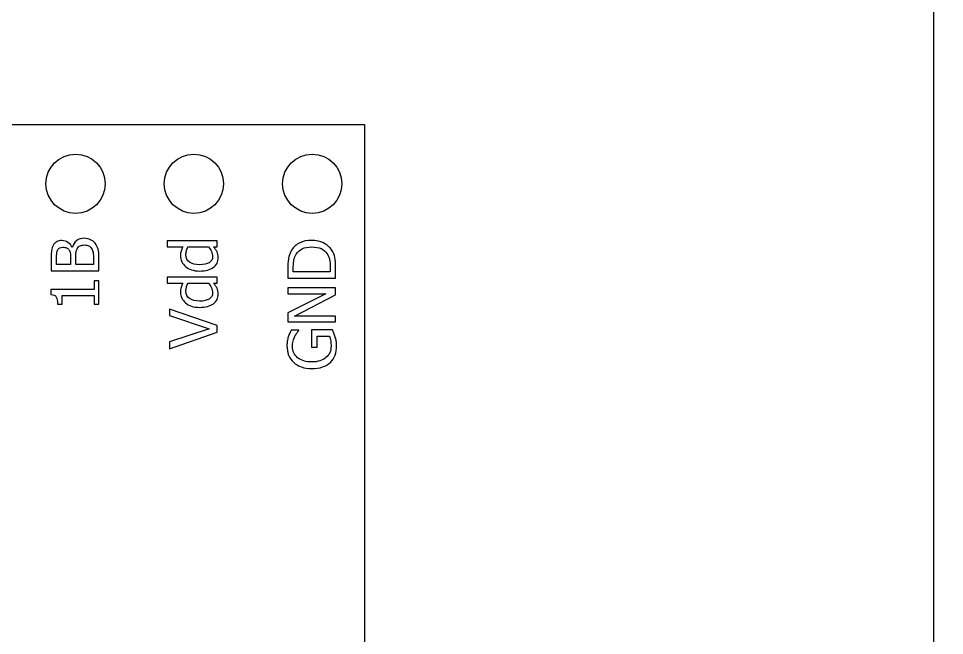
# Model space of a CAD drawing. Extents: x -1020 to 856, y -646 to 1108.
# Drawn here: x 551.35 to 571.23, y 691.93 to 705.16 of the extents above; entities that cross this region are included whole.
import ezdxf

# ---------------------------------------------------------------- set-up
doc = ezdxf.new("R2010")
doc.units = 0
doc.header["$MEASUREMENT"] = 0
doc.layers.add('LAYER_1', color=7, linetype='CONTINUOUS')

msp = doc.modelspace()

# ---------------------------------------------------------------- linework, layer by layer
at = {"layer": 'LAYER_1', "color": 250}
for points, knots in [([(581.5, 670), (581.5, 670), (581.5, 793), (581.5, 793), (581.5, 793), (581.5, 795.761), (579.261, 798), (576.5, 798), (576.5, 798), (576.5, 798), (333.5, 798), (333.5, 798), (333.5, 798), (330.739, 798), (328.5, 795.761), (328.5, 793), (328.5, 793), (328.5, 793), (328.5, 670), (328.5, 670), (328.5, 670), (328.5, 667.239), (330.739, 665), (333.5, 665), (333.5, 665), (333.5, 665), (576.5, 665), (576.5, 665), (576.5, 665), (579.261, 665), (581.5, 667.239), (581.5, 670)], [0, 0, 0, 0, 0.125, 0.125, 0.125, 0.125, 0.25, 0.25, 0.25, 0.25, 0.375, 0.375, 0.375, 0.375, 0.5, 0.5, 0.5, 0.5, 0.625, 0.625, 0.625, 0.625, 0.75, 0.75, 0.75, 0.75, 0.875, 0.875, 0.875, 0.875, 1, 1, 1, 1]), ([(566, 679), (566, 679), (456, 679), (456, 679), (456, 679), (453.2391, 679), (451, 681.2391), (451, 684), (451, 684), (451, 684), (451, 739), (451, 739), (451, 739), (451, 741.7609), (453.2391, 744), (456, 744), (456, 744), (456, 744), (566, 744), (566, 744), (566, 744), (568.7609, 744), (571, 741.7609), (571, 739), (571, 739), (571, 739), (571, 684), (571, 684), (571, 684), (571, 681.2391), (568.7609, 679), (566, 679)], [0, 0, 0, 0, 0.125, 0.125, 0.125, 0.125, 0.25, 0.25, 0.25, 0.25, 0.375, 0.375, 0.375, 0.375, 0.5, 0.5, 0.5, 0.5, 0.625, 0.625, 0.625, 0.625, 0.75, 0.75, 0.75, 0.75, 0.875, 0.875, 0.875, 0.875, 1, 1, 1, 1]), ([(523.2198, 702.89), (523.2198, 702.89), (523.2198, 685.11), (523.2198, 685.11), (523.2198, 685.11), (523.2198, 685.11), (558.7798, 685.11), (558.7798, 685.11), (558.7798, 685.11), (558.7798, 685.11), (558.7798, 702.89), (558.7798, 702.89), (558.7798, 702.89), (558.7798, 702.89), (523.2198, 702.89), (523.2198, 702.89)], [0, 0, 0, 0, 0.25, 0.25, 0.25, 0.25, 0.5, 0.5, 0.5, 0.5, 0.75, 0.75, 0.75, 0.75, 1, 1, 1, 1]), ([(551.94, 701.62), (551.94, 701.2694), (552.2244, 700.985), (552.575, 700.985), (552.575, 700.985), (552.9256, 700.985), (553.21, 701.2694), (553.21, 701.62), (553.21, 701.62), (553.21, 701.9706), (552.9256, 702.255), (552.575, 702.255), (552.575, 702.255), (552.2244, 702.255), (551.94, 701.9706), (551.94, 701.62)], [0, 0, 0, 0, 0.25, 0.25, 0.25, 0.25, 0.5, 0.5, 0.5, 0.5, 0.75, 0.75, 0.75, 0.75, 1, 1, 1, 1]), ([(554.48, 701.62), (554.48, 701.2694), (554.7644, 700.985), (555.115, 700.985), (555.115, 700.985), (555.4656, 700.985), (555.75, 701.2694), (555.75, 701.62), (555.75, 701.62), (555.75, 701.9706), (555.4656, 702.255), (555.115, 702.255), (555.115, 702.255), (554.7644, 702.255), (554.48, 701.9706), (554.48, 701.62)], [0, 0, 0, 0, 0.25, 0.25, 0.25, 0.25, 0.5, 0.5, 0.5, 0.5, 0.75, 0.75, 0.75, 0.75, 1, 1, 1, 1]), ([(557.02, 701.62), (557.02, 701.2694), (557.3044, 700.985), (557.655, 700.985), (557.655, 700.985), (558.0056, 700.985), (558.29, 701.2694), (558.29, 701.62), (558.29, 701.62), (558.29, 701.9706), (558.0056, 702.255), (557.655, 702.255), (557.655, 702.255), (557.3044, 702.255), (557.02, 701.9706), (557.02, 701.62)], [0, 0, 0, 0, 0.25, 0.25, 0.25, 0.25, 0.5, 0.5, 0.5, 0.5, 0.75, 0.75, 0.75, 0.75, 1, 1, 1, 1]), ([(552.7624, 700.4495), (552.8134, 700.4495), (552.8583, 700.4398), (552.8974, 700.4205), (552.8974, 700.4205), (552.9364, 700.4012), (552.9686, 700.3754), (552.9938, 700.3427), (552.9938, 700.3427), (553.0241, 700.3041), (553.0458, 700.2627), (553.0583, 700.2187), (553.0583, 700.2187), (553.071, 700.1745), (553.0773, 700.1176), (553.0773, 700.0478), (553.0773, 700.0478), (553.0773, 700.0478), (553.0773, 699.7536), (553.0773, 699.7536), (553.0773, 699.7536), (553.0773, 699.7536), (552.0514, 699.7536), (552.0514, 699.7536), (552.0514, 699.7536), (552.0514, 699.7536), (552.0514, 700.0257), (552.0514, 700.0257), (552.0514, 700.0257), (552.0514, 700.0988), (552.0538, 700.1536), (552.0587, 700.1901), (552.0587, 700.1901), (552.0634, 700.2265), (552.0749, 700.2615), (552.0928, 700.2952), (552.0928, 700.2952), (552.1126, 700.3319), (552.1384, 700.3587), (552.1702, 700.3758), (552.1702, 700.3758), (552.2022, 700.3928), (552.2398, 700.4012), (552.2829, 700.4012), (552.2829, 700.4012), (552.3311, 700.4012), (552.3743, 700.3885), (552.4124, 700.3629), (552.4124, 700.3629), (552.4505, 700.3375), (552.4804, 700.3022), (552.5018, 700.2573), (552.5018, 700.2573), (552.5018, 700.2573), (552.5075, 700.2573), (552.5075, 700.2573), (552.5075, 700.2573), (552.5239, 700.3182), (552.5543, 700.3657), (552.598, 700.3991), (552.598, 700.3991), (552.642, 700.4328), (552.6968, 700.4495), (552.7624, 700.4495)], [0, 0, 0, 0, 0.0625, 0.0625, 0.0625, 0.0625, 0.125, 0.125, 0.125, 0.125, 0.1875, 0.1875, 0.1875, 0.1875, 0.25, 0.25, 0.25, 0.25, 0.3125, 0.3125, 0.3125, 0.3125, 0.375, 0.375, 0.375, 0.375, 0.4375, 0.4375, 0.4375, 0.4375, 0.5, 0.5, 0.5, 0.5, 0.5625, 0.5625, 0.5625, 0.5625, 0.625, 0.625, 0.625, 0.625, 0.6875, 0.6875, 0.6875, 0.6875, 0.75, 0.75, 0.75, 0.75, 0.8125, 0.8125, 0.8125, 0.8125, 0.875, 0.875, 0.875, 0.875, 0.9375, 0.9375, 0.9375, 0.9375, 1, 1, 1, 1]), ([(555.6173, 700.3941), (555.6173, 700.3941), (555.6173, 700.2645), (555.6173, 700.2645), (555.6173, 700.2645), (555.6173, 700.2645), (555.5387, 700.2645), (555.5387, 700.2645), (555.5387, 700.2645), (555.5557, 700.2443), (555.5698, 700.2268), (555.5808, 700.212), (555.5808, 700.212), (555.5919, 700.1975), (555.602, 700.1803), (555.6112, 700.1605), (555.6112, 700.1605), (555.6199, 700.1422), (555.6267, 700.1231), (555.6314, 700.1034), (555.6314, 700.1034), (555.6363, 700.0836), (555.6387, 700.0606), (555.6387, 700.0345), (555.6387, 700.0345), (555.6387, 699.9926), (555.63, 699.9538), (555.6126, 699.9183), (555.6126, 699.9183), (555.595, 699.8828), (555.5696, 699.8524), (555.5359, 699.8277), (555.5359, 699.8277), (555.5021, 699.8023), (555.4602, 699.7828), (555.4103, 699.7692), (555.4103, 699.7692), (555.3605, 699.7553), (555.3031, 699.7485), (555.2384, 699.7485), (555.2384, 699.7485), (555.1709, 699.7485), (555.1124, 699.7572), (555.063, 699.7746), (555.063, 699.7746), (555.0136, 699.7922), (554.9705, 699.8162), (554.9339, 699.847), (554.9339, 699.847), (554.9002, 699.875), (554.8741, 699.9089), (554.8551, 699.9486), (554.8551, 699.9486), (554.836, 699.9884), (554.8264, 700.03), (554.8264, 700.0737), (554.8264, 700.0737), (554.8264, 700.1123), (554.8306, 700.1457), (554.8391, 700.1742), (554.8391, 700.1742), (554.8475, 700.2026), (554.8607, 700.2327), (554.8788, 700.2645), (554.8788, 700.2645), (554.8788, 700.2645), (554.5451, 700.2645), (554.5451, 700.2645), (554.5451, 700.2645), (554.5451, 700.2645), (554.5451, 700.3941), (554.5451, 700.3941), (554.5451, 700.3941), (554.5451, 700.3941), (555.6173, 700.3941), (555.6173, 700.3941)], [0, 0, 0, 0, 0.0526316, 0.0526316, 0.0526316, 0.0526316, 0.1052632, 0.1052632, 0.1052632, 0.1052632, 0.1578947, 0.1578947, 0.1578947, 0.1578947, 0.2105263, 0.2105263, 0.2105263, 0.2105263, 0.2631579, 0.2631579, 0.2631579, 0.2631579, 0.3157895, 0.3157895, 0.3157895, 0.3157895, 0.3684211, 0.3684211, 0.3684211, 0.3684211, 0.4210526, 0.4210526, 0.4210526, 0.4210526, 0.4736842, 0.4736842, 0.4736842, 0.4736842, 0.5263158, 0.5263158, 0.5263158, 0.5263158, 0.5789474, 0.5789474, 0.5789474, 0.5789474, 0.6315789, 0.6315789, 0.6315789, 0.6315789, 0.6842105, 0.6842105, 0.6842105, 0.6842105, 0.7368421, 0.7368421, 0.7368421, 0.7368421, 0.7894737, 0.7894737, 0.7894737, 0.7894737, 0.8421053, 0.8421053, 0.8421053, 0.8421053, 0.8947368, 0.8947368, 0.8947368, 0.8947368, 0.9473684, 0.9473684, 0.9473684, 0.9473684, 1, 1, 1, 1]), ([(557.6453, 700.4063), (557.7391, 700.4063), (557.8236, 700.3873), (557.8988, 700.3494), (557.8988, 700.3494), (557.9743, 700.3116), (558.0331, 700.2608), (558.0752, 700.197), (558.0752, 700.197), (558.1079, 700.1451), (558.1298, 700.0924), (558.1408, 700.0388), (558.1408, 700.0388), (558.1519, 699.9854), (558.1573, 699.9169), (558.1573, 699.8339), (558.1573, 699.8339), (558.1573, 699.8339), (558.1573, 699.5976), (558.1573, 699.5976), (558.1573, 699.5976), (558.1573, 699.5976), (557.1314, 699.5976), (557.1314, 699.5976), (557.1314, 699.5976), (557.1314, 699.5976), (557.1314, 699.8311), (557.1314, 699.8311), (557.1314, 699.8311), (557.1314, 699.9275), (557.1387, 700.0032), (557.1531, 700.058), (557.1531, 700.058), (557.1676, 700.1131), (557.1874, 700.1596), (557.2128, 700.1982), (557.2128, 700.1982), (557.2563, 700.2645), (557.3144, 700.3156), (557.3866, 700.352), (557.3866, 700.352), (557.459, 700.3882), (557.5454, 700.4063), (557.6453, 700.4063)], [0, 0, 0, 0, 0.0909091, 0.0909091, 0.0909091, 0.0909091, 0.1818182, 0.1818182, 0.1818182, 0.1818182, 0.2727273, 0.2727273, 0.2727273, 0.2727273, 0.3636364, 0.3636364, 0.3636364, 0.3636364, 0.4545455, 0.4545455, 0.4545455, 0.4545455, 0.5454545, 0.5454545, 0.5454545, 0.5454545, 0.6363636, 0.6363636, 0.6363636, 0.6363636, 0.7272727, 0.7272727, 0.7272727, 0.7272727, 0.8181818, 0.8181818, 0.8181818, 0.8181818, 0.9090909, 0.9090909, 0.9090909, 0.9090909, 1, 1, 1, 1]), ([(552.3021, 700.2592), (552.2774, 700.2592), (552.2558, 700.255), (552.2377, 700.2467), (552.2377, 700.2467), (552.2196, 700.2385), (552.2052, 700.2251), (552.1947, 700.2067), (552.1947, 700.2067), (552.1824, 700.1849), (552.1747, 700.1602), (552.1721, 700.1331), (552.1721, 700.1331), (552.1693, 700.1061), (552.1678, 700.0687), (552.1678, 700.021), (552.1678, 700.021), (552.1678, 700.021), (552.1678, 699.89), (552.1678, 699.89), (552.1678, 699.89), (552.1678, 699.89), (552.4682, 699.89), (552.4682, 699.89), (552.4682, 699.89), (552.4682, 699.89), (552.4682, 700.0449), (552.4682, 700.0449), (552.4682, 700.0449), (552.4682, 700.0877), (552.4661, 700.119), (552.4616, 700.1393), (552.4616, 700.1393), (552.4574, 700.1595), (552.4482, 700.1804), (552.4343, 700.202), (552.4343, 700.202), (552.4211, 700.2227), (552.4037, 700.2373), (552.3821, 700.246), (552.3821, 700.246), (552.3605, 700.2547), (552.3339, 700.2592), (552.3021, 700.2592)], [0, 0, 0, 0, 0.0909091, 0.0909091, 0.0909091, 0.0909091, 0.1818182, 0.1818182, 0.1818182, 0.1818182, 0.2727273, 0.2727273, 0.2727273, 0.2727273, 0.3636364, 0.3636364, 0.3636364, 0.3636364, 0.4545455, 0.4545455, 0.4545455, 0.4545455, 0.5454545, 0.5454545, 0.5454545, 0.5454545, 0.6363636, 0.6363636, 0.6363636, 0.6363636, 0.7272727, 0.7272727, 0.7272727, 0.7272727, 0.8181818, 0.8181818, 0.8181818, 0.8181818, 0.9090909, 0.9090909, 0.9090909, 0.9090909, 1, 1, 1, 1]), ([(552.7678, 700.3074), (552.7292, 700.3074), (552.6975, 700.302), (552.6723, 700.2909), (552.6723, 700.2909), (552.6474, 700.2799), (552.6262, 700.2575), (552.6086, 700.2242), (552.6086, 700.2242), (552.5971, 700.2025), (552.5898, 700.179), (552.5867, 700.1534), (552.5867, 700.1534), (552.5834, 700.128), (552.5818, 700.0917), (552.5818, 700.0449), (552.5818, 700.0449), (552.5818, 700.0449), (552.5818, 699.89), (552.5818, 699.89), (552.5818, 699.89), (552.5818, 699.89), (552.9609, 699.89), (552.9609, 699.89), (552.9609, 699.89), (552.9609, 699.89), (552.9609, 700.001), (552.9609, 700.001), (552.9609, 700.001), (552.9609, 700.0605), (552.9581, 700.1077), (552.9527, 700.1421), (552.9527, 700.1421), (552.947, 700.1764), (552.9355, 700.2067), (552.9174, 700.2331), (552.9174, 700.2331), (552.8995, 700.2587), (552.8793, 700.2775), (552.8565, 700.2895), (552.8565, 700.2895), (552.8337, 700.3015), (552.8043, 700.3074), (552.7678, 700.3074)], [0, 0, 0, 0, 0.0909091, 0.0909091, 0.0909091, 0.0909091, 0.1818182, 0.1818182, 0.1818182, 0.1818182, 0.2727273, 0.2727273, 0.2727273, 0.2727273, 0.3636364, 0.3636364, 0.3636364, 0.3636364, 0.4545455, 0.4545455, 0.4545455, 0.4545455, 0.5454545, 0.5454545, 0.5454545, 0.5454545, 0.6363636, 0.6363636, 0.6363636, 0.6363636, 0.7272727, 0.7272727, 0.7272727, 0.7272727, 0.8181818, 0.8181818, 0.8181818, 0.8181818, 0.9090909, 0.9090909, 0.9090909, 0.9090909, 1, 1, 1, 1]), ([(555.4299, 700.2645), (555.4299, 700.2645), (554.9863, 700.2645), (554.9863, 700.2645), (554.9863, 700.2645), (554.9705, 700.2323), (554.9597, 700.2036), (554.9538, 700.1779), (554.9538, 700.1779), (554.948, 700.1525), (554.9449, 700.1248), (554.9449, 700.0949), (554.9449, 700.0949), (554.9449, 700.0284), (554.9698, 699.9761), (555.0197, 699.9385), (555.0197, 699.9385), (555.0696, 699.9009), (555.1415, 699.8821), (555.2356, 699.8821), (555.2356, 699.8821), (555.3261, 699.8821), (555.3955, 699.8967), (555.4435, 699.9256), (555.4435, 699.9256), (555.4915, 699.9545), (555.5155, 700.0008), (555.5155, 700.0646), (555.5155, 700.0646), (555.5155, 700.0987), (555.5077, 700.1328), (555.4924, 700.1673), (555.4924, 700.1673), (555.4769, 700.2017), (555.4562, 700.2341), (555.4299, 700.2645)], [0, 0, 0, 0, 0.1111111, 0.1111111, 0.1111111, 0.1111111, 0.2222222, 0.2222222, 0.2222222, 0.2222222, 0.3333333, 0.3333333, 0.3333333, 0.3333333, 0.4444444, 0.4444444, 0.4444444, 0.4444444, 0.5555556, 0.5555556, 0.5555556, 0.5555556, 0.6666667, 0.6666667, 0.6666667, 0.6666667, 0.7777778, 0.7777778, 0.7777778, 0.7777778, 0.8888889, 0.8888889, 0.8888889, 0.8888889, 1, 1, 1, 1]), ([(557.6434, 700.2643), (557.5644, 700.2643), (557.4969, 700.2511), (557.4412, 700.225), (557.4412, 700.225), (557.3854, 700.1989), (557.3417, 700.1601), (557.3106, 700.1086), (557.3106, 700.1086), (557.2885, 700.0724), (557.2728, 700.0336), (557.2631, 699.9922), (557.2631, 699.9922), (557.2535, 699.9508), (557.2486, 699.8995), (557.2486, 699.8379), (557.2486, 699.8379), (557.2486, 699.8379), (557.2486, 699.734), (557.2486, 699.734), (557.2486, 699.734), (557.2486, 699.734), (558.0402, 699.734), (558.0402, 699.734), (558.0402, 699.734), (558.0402, 699.734), (558.0402, 699.8379), (558.0402, 699.8379), (558.0402, 699.8379), (558.0402, 699.8986), (558.0352, 699.9515), (558.0256, 699.9971), (558.0256, 699.9971), (558.016, 700.0425), (557.9981, 700.0841), (557.972, 700.1218), (557.972, 700.1218), (557.9398, 700.169), (557.897, 700.2046), (557.8436, 700.2285), (557.8436, 700.2285), (557.7899, 700.2523), (557.7232, 700.2643), (557.6434, 700.2643)], [0, 0, 0, 0, 0.0909091, 0.0909091, 0.0909091, 0.0909091, 0.1818182, 0.1818182, 0.1818182, 0.1818182, 0.2727273, 0.2727273, 0.2727273, 0.2727273, 0.3636364, 0.3636364, 0.3636364, 0.3636364, 0.4545455, 0.4545455, 0.4545455, 0.4545455, 0.5454545, 0.5454545, 0.5454545, 0.5454545, 0.6363636, 0.6363636, 0.6363636, 0.6363636, 0.7272727, 0.7272727, 0.7272727, 0.7272727, 0.8181818, 0.8181818, 0.8181818, 0.8181818, 0.9090909, 0.9090909, 0.9090909, 0.9090909, 1, 1, 1, 1]), ([(555.6173, 699.6142), (555.6173, 699.6142), (555.6173, 699.4846), (555.6173, 699.4846), (555.6173, 699.4846), (555.6173, 699.4846), (555.5387, 699.4846), (555.5387, 699.4846), (555.5387, 699.4846), (555.5557, 699.4644), (555.5698, 699.4469), (555.5808, 699.4321), (555.5808, 699.4321), (555.5919, 699.4176), (555.602, 699.4004), (555.6112, 699.3806), (555.6112, 699.3806), (555.6199, 699.3623), (555.6267, 699.3432), (555.6314, 699.3235), (555.6314, 699.3235), (555.6363, 699.3037), (555.6387, 699.2807), (555.6387, 699.2546), (555.6387, 699.2546), (555.6387, 699.2127), (555.63, 699.1739), (555.6126, 699.1384), (555.6126, 699.1384), (555.595, 699.1029), (555.5696, 699.0725), (555.5359, 699.0478), (555.5359, 699.0478), (555.5021, 699.0224), (555.4602, 699.0029), (555.4103, 698.9893), (555.4103, 698.9893), (555.3605, 698.9754), (555.3031, 698.9686), (555.2384, 698.9686), (555.2384, 698.9686), (555.1709, 698.9686), (555.1124, 698.9773), (555.063, 698.9947), (555.063, 698.9947), (555.0136, 699.0123), (554.9705, 699.0363), (554.9339, 699.0671), (554.9339, 699.0671), (554.9002, 699.0951), (554.8741, 699.129), (554.8551, 699.1687), (554.8551, 699.1687), (554.836, 699.2085), (554.8264, 699.2501), (554.8264, 699.2938), (554.8264, 699.2938), (554.8264, 699.3324), (554.8306, 699.3658), (554.8391, 699.3943), (554.8391, 699.3943), (554.8475, 699.4227), (554.8607, 699.4528), (554.8788, 699.4846), (554.8788, 699.4846), (554.8788, 699.4846), (554.5451, 699.4846), (554.5451, 699.4846), (554.5451, 699.4846), (554.5451, 699.4846), (554.5451, 699.6142), (554.5451, 699.6142), (554.5451, 699.6142), (554.5451, 699.6142), (555.6173, 699.6142), (555.6173, 699.6142)], [0, 0, 0, 0, 0.0526316, 0.0526316, 0.0526316, 0.0526316, 0.1052632, 0.1052632, 0.1052632, 0.1052632, 0.1578947, 0.1578947, 0.1578947, 0.1578947, 0.2105263, 0.2105263, 0.2105263, 0.2105263, 0.2631579, 0.2631579, 0.2631579, 0.2631579, 0.3157895, 0.3157895, 0.3157895, 0.3157895, 0.3684211, 0.3684211, 0.3684211, 0.3684211, 0.4210526, 0.4210526, 0.4210526, 0.4210526, 0.4736842, 0.4736842, 0.4736842, 0.4736842, 0.5263158, 0.5263158, 0.5263158, 0.5263158, 0.5789474, 0.5789474, 0.5789474, 0.5789474, 0.6315789, 0.6315789, 0.6315789, 0.6315789, 0.6842105, 0.6842105, 0.6842105, 0.6842105, 0.7368421, 0.7368421, 0.7368421, 0.7368421, 0.7894737, 0.7894737, 0.7894737, 0.7894737, 0.8421053, 0.8421053, 0.8421053, 0.8421053, 0.8947368, 0.8947368, 0.8947368, 0.8947368, 0.9473684, 0.9473684, 0.9473684, 0.9473684, 1, 1, 1, 1]), ([(553.0773, 699.5353), (553.0773, 699.5353), (553.0773, 699.0351), (553.0773, 699.0351), (553.0773, 699.0351), (553.0773, 699.0351), (552.9726, 699.0351), (552.9726, 699.0351), (552.9726, 699.0351), (552.9726, 699.0351), (552.9726, 699.2211), (552.9726, 699.2211), (552.9726, 699.2211), (552.9726, 699.2211), (552.2847, 699.2211), (552.2847, 699.2211), (552.2847, 699.2211), (552.2847, 699.2211), (552.2847, 699.0351), (552.2847, 699.0351), (552.2847, 699.0351), (552.2847, 699.0351), (552.1911, 699.0351), (552.1911, 699.0351), (552.1911, 699.0351), (552.1911, 699.1054), (552.1813, 699.1572), (552.1613, 699.1905), (552.1613, 699.1905), (552.1413, 699.2237), (552.1034, 699.2425), (552.0479, 699.2468), (552.0479, 699.2468), (552.0479, 699.2468), (552.0479, 699.3535), (552.0479, 699.3535), (552.0479, 699.3535), (552.0479, 699.3535), (552.9726, 699.3535), (552.9726, 699.3535), (552.9726, 699.3535), (552.9726, 699.3535), (552.9726, 699.5353), (552.9726, 699.5353), (552.9726, 699.5353), (552.9726, 699.5353), (553.0773, 699.5353), (553.0773, 699.5353)], [0, 0, 0, 0, 0.0833333, 0.0833333, 0.0833333, 0.0833333, 0.1666667, 0.1666667, 0.1666667, 0.1666667, 0.25, 0.25, 0.25, 0.25, 0.3333333, 0.3333333, 0.3333333, 0.3333333, 0.4166667, 0.4166667, 0.4166667, 0.4166667, 0.5, 0.5, 0.5, 0.5, 0.5833333, 0.5833333, 0.5833333, 0.5833333, 0.6666667, 0.6666667, 0.6666667, 0.6666667, 0.75, 0.75, 0.75, 0.75, 0.8333333, 0.8333333, 0.8333333, 0.8333333, 0.9166667, 0.9166667, 0.9166667, 0.9166667, 1, 1, 1, 1]), ([(555.4299, 699.4846), (555.4299, 699.4846), (554.9863, 699.4846), (554.9863, 699.4846), (554.9863, 699.4846), (554.9705, 699.4524), (554.9597, 699.4237), (554.9538, 699.398), (554.9538, 699.398), (554.948, 699.3726), (554.9449, 699.3449), (554.9449, 699.315), (554.9449, 699.315), (554.9449, 699.2485), (554.9698, 699.1962), (555.0197, 699.1586), (555.0197, 699.1586), (555.0696, 699.121), (555.1415, 699.1022), (555.2356, 699.1022), (555.2356, 699.1022), (555.3261, 699.1022), (555.3955, 699.1168), (555.4435, 699.1457), (555.4435, 699.1457), (555.4915, 699.1746), (555.5155, 699.2209), (555.5155, 699.2847), (555.5155, 699.2847), (555.5155, 699.3188), (555.5077, 699.3529), (555.4924, 699.3874), (555.4924, 699.3874), (555.4769, 699.4218), (555.4562, 699.4542), (555.4299, 699.4846)], [0, 0, 0, 0, 0.1111111, 0.1111111, 0.1111111, 0.1111111, 0.2222222, 0.2222222, 0.2222222, 0.2222222, 0.3333333, 0.3333333, 0.3333333, 0.3333333, 0.4444444, 0.4444444, 0.4444444, 0.4444444, 0.5555556, 0.5555556, 0.5555556, 0.5555556, 0.6666667, 0.6666667, 0.6666667, 0.6666667, 0.7777778, 0.7777778, 0.7777778, 0.7777778, 0.8888889, 0.8888889, 0.8888889, 0.8888889, 1, 1, 1, 1]), ([(558.1573, 699.3897), (558.1573, 699.3897), (558.1573, 699.2368), (558.1573, 699.2368), (558.1573, 699.2368), (558.1573, 699.2368), (557.2728, 698.7831), (557.2728, 698.7831), (557.2728, 698.7831), (557.2728, 698.7831), (558.1573, 698.7831), (558.1573, 698.7831), (558.1573, 698.7831), (558.1573, 698.7831), (558.1573, 698.6557), (558.1573, 698.6557), (558.1573, 698.6557), (558.1573, 698.6557), (557.1314, 698.6557), (557.1314, 698.6557), (557.1314, 698.6557), (557.1314, 698.6557), (557.1314, 698.8492), (557.1314, 698.8492), (557.1314, 698.8492), (557.1314, 698.8492), (557.9438, 699.2622), (557.9438, 699.2622), (557.9438, 699.2622), (557.9438, 699.2622), (557.1314, 699.2622), (557.1314, 699.2622), (557.1314, 699.2622), (557.1314, 699.2622), (557.1314, 699.3897), (557.1314, 699.3897), (557.1314, 699.3897), (557.1314, 699.3897), (558.1573, 699.3897), (558.1573, 699.3897)], [0, 0, 0, 0, 0.1, 0.1, 0.1, 0.1, 0.2, 0.2, 0.2, 0.2, 0.3, 0.3, 0.3, 0.3, 0.4, 0.4, 0.4, 0.4, 0.5, 0.5, 0.5, 0.5, 0.6, 0.6, 0.6, 0.6, 0.7, 0.7, 0.7, 0.7, 0.8, 0.8, 0.8, 0.8, 0.9, 0.9, 0.9, 0.9, 1, 1, 1, 1]), ([(554.5914, 698.9333), (554.5914, 698.9333), (555.6173, 698.5805), (555.6173, 698.5805), (555.6173, 698.5805), (555.6173, 698.5805), (555.6173, 698.4333), (555.6173, 698.4333), (555.6173, 698.4333), (555.6173, 698.4333), (554.5914, 698.0805), (554.5914, 698.0805), (554.5914, 698.0805), (554.5914, 698.0805), (554.5914, 698.2265), (554.5914, 698.2265), (554.5914, 698.2265), (554.5914, 698.2265), (555.4421, 698.5102), (555.4421, 698.5102), (555.4421, 698.5102), (555.4421, 698.5102), (554.5914, 698.794), (554.5914, 698.794), (554.5914, 698.794), (554.5914, 698.794), (554.5914, 698.9333), (554.5914, 698.9333)], [0, 0, 0, 0, 0.1428571, 0.1428571, 0.1428571, 0.1428571, 0.2857143, 0.2857143, 0.2857143, 0.2857143, 0.4285714, 0.4285714, 0.4285714, 0.4285714, 0.5714286, 0.5714286, 0.5714286, 0.5714286, 0.7142857, 0.7142857, 0.7142857, 0.7142857, 0.8571429, 0.8571429, 0.8571429, 0.8571429, 1, 1, 1, 1]), ([(558.1773, 698.1432), (558.1773, 698.0705), (558.1662, 698.0042), (558.1441, 697.944), (558.1441, 697.944), (558.1223, 697.8838), (558.0886, 697.832), (558.0437, 697.7888), (558.0437, 697.7888), (557.9981, 697.7457), (557.9419, 697.7126), (557.8748, 697.6898), (557.8748, 697.6898), (557.8078, 697.6667), (557.7307, 697.6552), (557.6434, 697.6552), (557.6434, 697.6552), (557.5606, 697.6552), (557.4866, 697.6667), (557.4212, 697.69), (557.4212, 697.69), (557.3558, 697.7133), (557.2998, 697.7464), (557.2535, 697.7895), (557.2535, 697.7895), (557.2083, 697.8313), (557.1738, 697.8828), (557.1493, 697.944), (557.1493, 697.944), (557.1251, 698.0049), (557.1129, 698.0719), (557.1129, 698.1444), (557.1129, 698.1444), (557.1129, 698.1789), (557.1154, 698.2119), (557.1204, 698.2436), (557.1204, 698.2436), (557.1256, 698.2754), (557.1324, 698.3057), (557.1411, 698.3346), (557.1411, 698.3346), (557.1479, 698.3574), (557.1575, 698.3831), (557.1698, 698.4113), (557.1698, 698.4113), (557.1818, 698.4398), (557.1923, 698.4626), (557.201, 698.48), (557.201, 698.48), (557.201, 698.48), (557.3657, 698.48), (557.3657, 698.48), (557.3657, 698.48), (557.3657, 698.48), (557.3657, 698.4682), (557.3657, 698.4682), (557.3657, 698.4682), (557.3506, 698.4513), (557.3363, 698.4336), (557.3226, 698.4155), (557.3226, 698.4155), (557.309, 698.3974), (557.2944, 698.3718), (557.2789, 698.3386), (557.2789, 698.3386), (557.265, 698.3111), (557.2537, 698.2796), (557.2446, 698.2436), (557.2446, 698.2436), (557.2354, 698.2079), (557.2307, 698.1693), (557.2307, 698.1279), (557.2307, 698.1279), (557.2307, 698.0291), (557.2678, 697.9494), (557.3424, 697.8885), (557.3424, 697.8885), (557.4167, 697.8276), (557.5157, 697.7972), (557.6392, 697.7972), (557.6392, 697.7972), (557.7081, 697.7972), (557.7683, 697.8052), (557.8198, 697.8215), (557.8198, 697.8215), (557.8711, 697.8375), (557.9148, 697.8607), (557.9506, 697.8908), (557.9506, 697.8908), (557.9861, 697.9205), (558.0129, 697.9558), (558.0315, 697.9974), (558.0315, 697.9974), (558.0501, 698.039), (558.0595, 698.0858), (558.0595, 698.1376), (558.0595, 698.1376), (558.0595, 698.1764), (558.0566, 698.2147), (558.0512, 698.2528), (558.0512, 698.2528), (558.0456, 698.2909), (558.0374, 698.3231), (558.0263, 698.3492), (558.0263, 698.3492), (558.0263, 698.3492), (557.7613, 698.3492), (557.7613, 698.3492), (557.7613, 698.3492), (557.7613, 698.3492), (557.7613, 698.1122), (557.7613, 698.1122), (557.7613, 698.1122), (557.7613, 698.1122), (557.6413, 698.1122), (557.6413, 698.1122), (557.6413, 698.1122), (557.6413, 698.1122), (557.6413, 698.4842), (557.6413, 698.4842), (557.6413, 698.4842), (557.6413, 698.4842), (558.0891, 698.4842), (558.0891, 698.4842), (558.0891, 698.4842), (558.0969, 698.4668), (558.1067, 698.4435), (558.1187, 698.4144), (558.1187, 698.4144), (558.1307, 698.3852), (558.1401, 698.3579), (558.147, 698.3325), (558.147, 698.3325), (558.1571, 698.2991), (558.1646, 698.2688), (558.1698, 698.2417), (558.1698, 698.2417), (558.1747, 698.2145), (558.1773, 698.1818), (558.1773, 698.1432)], [0, 0, 0, 0, 0.0285714, 0.0285714, 0.0285714, 0.0285714, 0.0571429, 0.0571429, 0.0571429, 0.0571429, 0.0857143, 0.0857143, 0.0857143, 0.0857143, 0.1142857, 0.1142857, 0.1142857, 0.1142857, 0.1428571, 0.1428571, 0.1428571, 0.1428571, 0.1714286, 0.1714286, 0.1714286, 0.1714286, 0.2, 0.2, 0.2, 0.2, 0.2285714, 0.2285714, 0.2285714, 0.2285714, 0.2571429, 0.2571429, 0.2571429, 0.2571429, 0.2857143, 0.2857143, 0.2857143, 0.2857143, 0.3142857, 0.3142857, 0.3142857, 0.3142857, 0.3428571, 0.3428571, 0.3428571, 0.3428571, 0.3714286, 0.3714286, 0.3714286, 0.3714286, 0.4, 0.4, 0.4, 0.4, 0.4285714, 0.4285714, 0.4285714, 0.4285714, 0.4571429, 0.4571429, 0.4571429, 0.4571429, 0.4857143, 0.4857143, 0.4857143, 0.4857143, 0.5142857, 0.5142857, 0.5142857, 0.5142857, 0.5428571, 0.5428571, 0.5428571, 0.5428571, 0.5714286, 0.5714286, 0.5714286, 0.5714286, 0.6, 0.6, 0.6, 0.6, 0.6285714, 0.6285714, 0.6285714, 0.6285714, 0.6571429, 0.6571429, 0.6571429, 0.6571429, 0.6857143, 0.6857143, 0.6857143, 0.6857143, 0.7142857, 0.7142857, 0.7142857, 0.7142857, 0.7428571, 0.7428571, 0.7428571, 0.7428571, 0.7714286, 0.7714286, 0.7714286, 0.7714286, 0.8, 0.8, 0.8, 0.8, 0.8285714, 0.8285714, 0.8285714, 0.8285714, 0.8571429, 0.8571429, 0.8571429, 0.8571429, 0.8857143, 0.8857143, 0.8857143, 0.8857143, 0.9142857, 0.9142857, 0.9142857, 0.9142857, 0.9428571, 0.9428571, 0.9428571, 0.9428571, 0.9714286, 0.9714286, 0.9714286, 0.9714286, 1, 1, 1, 1])]:
    msp.add_open_spline(points, degree=3, knots=knots, dxfattribs=at)

doc.saveas('drawing.dxf')
